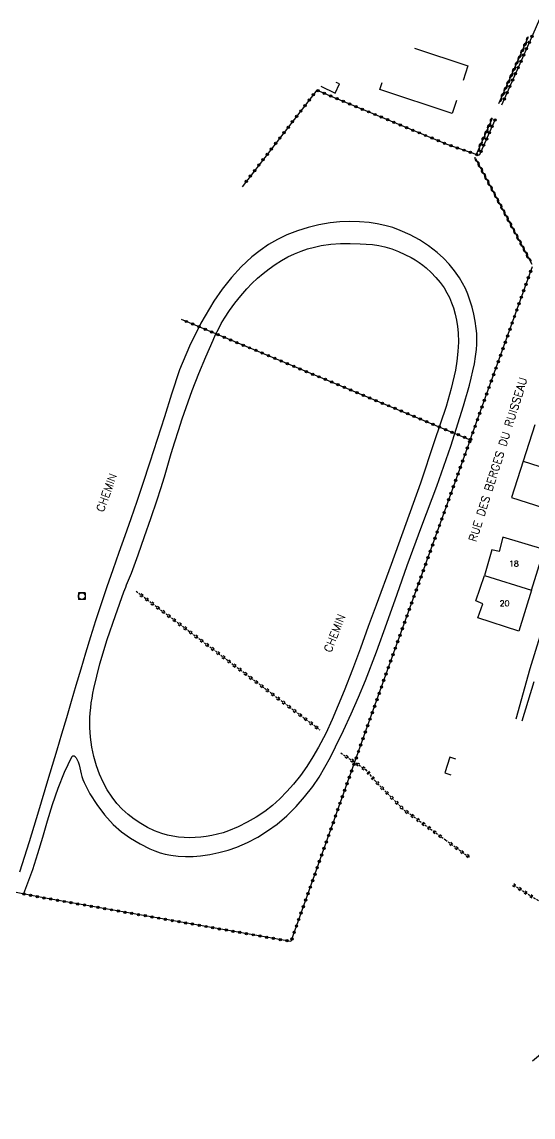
# Model space of a CAD drawing. Header units: millimetres. Extents: x 149998 to 151001, y 150999 to 152001.
# Drawn here: x 150409.9 to 150521.8, y 151425.8 to 151665.3 of the extents above; entities that cross this region are included whole.
import ezdxf
from ezdxf.enums import TextEntityAlignment as Align

# ---------------------------------------------------------------- set-up
doc = ezdxf.new("R2010")
doc.units = ezdxf.units.MM
doc.linetypes.add('DASHED', pattern=[0.75, 0.5, -0.25])
doc.layers.get('0').update_dxf_attribs({"linetype": 'CONTINUOUS'})
for name, color, linetype in [('W0014', 7, 'CONTINUOUS'), ('W0071', 7, 'CONTINUOUS'), ('W0101', 7, 'CONTINUOUS'), ('W0104', 1, 'CONTINUOUS'), ('W0220', 5, 'DASHED'), ('W0310', 3, 'CONTINUOUS'), ('W0323', 7, 'CONTINUOUS'), ('W0330', 7, 'CONTINUOUS'), ('W0420', 7, 'CONTINUOUS'), ('W0989', 7, 'CONTINUOUS'), ('W0991', 7, 'CONTINUOUS'), ('W1102', 7, 'CONTINUOUS')]:
    doc.layers.add(name, color=color, linetype=linetype)
doc.styles.get("Standard").update_dxf_attribs({"font": 'romans.shx', "width": 0.85})

# ---------------------------------------------------------------- blocks, each defined once
blk = doc.blocks.new('T420')
for p, q in [((0.75, 0.75), (-0.75, 0.75)), ((-0.75, 0.75), (-0.75, -0.75)), ((0.75, 0.75), (0.75, -0.75)), ((0.75, -0.75), (-0.75, -0.75))]:
    blk.add_line(p, q)
blk.add_ellipse((0, 0), major_axis=(-0.53, 0.53), ratio=1, start_param=3.926991, end_param=10.210176)
blk = doc.blocks.new('t310o')
at = {"color": 0, "linetype": 'Continuous'}
for centre, start, end in [((-0.5, 0.38), 216.8699, 323.1304), ((0.5, -0.37), 36.8699, 143.1303)]:
    blk.add_arc(centre, 0.625, start, end, dxfattribs=at)
blk = doc.blocks.new('t323o')
at = {"color": 0, "linetype": 'Continuous'}
for radius in [0.25, 0.15]:
    blk.add_circle((0, 0), radius, dxfattribs=at)
blk = doc.blocks.new('t220o')
at = {"color": 0, "linetype": 'Continuous'}
for p, q in [((-0.25, 0.25), (0.25, 0.25)), ((-0.25, -0.25), (0.25, -0.25))]:
    blk.add_line(p, q, dxfattribs=at)

msp = doc.modelspace()

# ---------------------------------------------------------------- linework, layer by layer
at = {"layer": 'W0014'}
for points in [[(150524.5, 151534.92), (150521.07, 151523.86), (150518.02, 151512.79)], [(150521.95, 151521.01), (150520.62, 151516.71), (150519.31, 151512.41)]]:
    msp.add_lwpolyline(points, dxfattribs=at)
at = {"layer": 'W0071'}
for points in [[(150410.21, 151474.6), (150410.26, 151474.72), (150410.95, 151476.42), (150412.23, 151479.92), (150413.38, 151483.47), (150414.45, 151487.04), (150415.5, 151490.61), (150416.6, 151494.18), (150417.82, 151497.73), (150419.21, 151501.21), (150420.83, 151504.6), (150420.84, 151504.63), (150420.86, 151504.67), (150420.89, 151504.7), (150420.92, 151504.72), (150420.97, 151504.76), (150421.03, 151504.8), (150421.1, 151504.82), (150421.17, 151504.83), (150421.22, 151504.83), (150421.27, 151504.81), (150421.31, 151504.78), (150421.36, 151504.76), (150421.41, 151504.72), (150421.46, 151504.68), (150421.51, 151504.63), (150421.56, 151504.59), (150421.66, 151504.47), (150421.75, 151504.35), (150421.84, 151504.22), (150421.91, 151504.09), (150422.17, 151503.47), (150422.38, 151502.84), (150422.55, 151502.19), (150422.69, 151501.54), (150422.84, 151500.89), (150423, 151500.25), (150423.21, 151499.61), (150423.47, 151499), (150424.77, 151496.52), (150426.24, 151494.14), (150427.92, 151491.89), (150429.82, 151489.81), (150431.66, 151488.21), (150433.65, 151486.81), (150435.74, 151485.58), (150437.9, 151484.48), (150439, 151484.01), (150440.12, 151483.61), (150441.27, 151483.28), (150442.45, 151483.05), (150444.08, 151482.85), (150445.72, 151482.77), (150447.36, 151482.81), (150448.99, 151482.94), (150451.02, 151483.22), (150453.02, 151483.63), (150455, 151484.18), (150456.93, 151484.86), (150459.25, 151485.88), (150461.5, 151487.05), (150463.66, 151488.38), (150465.72, 151489.87), (150467.88, 151491.71), (150469.9, 151493.71), (150471.77, 151495.84), (150473.53, 151498.06), (150474.95, 151500.14), (150476.22, 151502.31), (150477.4, 151504.53), (150478.54, 151506.76), (150480.3, 151510.34), (150481.96, 151513.97), (150483.54, 151517.63), (150485.06, 151521.31), (150487.5, 151527.54), (150489.79, 151533.82), (150492.02, 151540.13), (150494.25, 151546.42), (150497.45, 151555.1), (150500.69, 151563.76), (150503.8, 151572.48), (150506.58, 151581.31), (150507.02, 151582.83), (150507.45, 151584.36), (150507.87, 151585.88), (150508.26, 151587.42), (150508.61, 151588.97), (150508.93, 151590.52), (150509.19, 151592.09), (150509.39, 151593.67), (150509.48, 151594.82), (150509.5, 151595.98), (150509.45, 151597.13), (150509.34, 151598.28), (150509.12, 151599.85), (150508.81, 151601.41), (150508.42, 151602.94), (150507.95, 151604.46), (150507.48, 151605.72), (150506.95, 151606.96), (150506.35, 151608.16), (150505.65, 151609.32), (150504.59, 151610.84), (150503.42, 151612.29), (150502.15, 151613.65), (150500.77, 151614.9), (150498.89, 151616.33), (150496.91, 151617.61), (150494.84, 151618.73), (150492.7, 151619.7), (150491.05, 151620.3), (150489.36, 151620.79), (150487.64, 151621.15), (150485.91, 151621.42), (150483.77, 151621.6), (150481.62, 151621.65), (150479.47, 151621.56), (150477.33, 151621.33), (150474.91, 151620.92), (150472.52, 151620.35), (150470.17, 151619.63), (150467.88, 151618.72), (150465.84, 151617.73), (150463.88, 151616.6), (150462.01, 151615.33), (150460.24, 151613.92), (150457.9, 151611.73), (150455.73, 151609.37), (150453.74, 151606.86), (150451.92, 151604.23), (150449.07, 151599.4), (150446.55, 151594.38), (150444.4, 151589.2), (150442.61, 151583.88)], [(150442.61, 151583.88), (150441.07, 151578.93), (150439.5, 151573.98), (150437.91, 151569.04), (150436.28, 151564.11), (150435.02, 151560.38), (150433.73, 151556.66), (150432.43, 151552.94), (150431.11, 151549.23), (150429.8, 151545.51), (150428.5, 151541.79), (150427.24, 151538.06), (150426.01, 151534.32), (150424.89, 151530.8), (150423.8, 151527.27), (150422.74, 151523.73), (150421.7, 151520.19), (150420.66, 151516.65), (150419.62, 151513.11), (150418.57, 151509.57), (150417.51, 151506.03), (150415.51, 151499.36), (150413.52, 151492.68), (150411.47, 151486.02), (150409.31, 151479.39)]]:
    msp.add_lwpolyline(points, dxfattribs=at)
msp.add_lwpolyline([(150445.8, 151581), (150447.16, 151584.72), (150448.59, 151588.42), (150450.11, 151592.08), (150451.72, 151595.71), (150452.29, 151596.92), (150452.89, 151598.13), (150453.53, 151599.31), (150454.23, 151600.47), (150455.34, 151602.16), (150456.52, 151603.81), (150457.78, 151605.41), (150459.11, 151606.94), (150460.24, 151608.11), (150461.43, 151609.22), (150462.67, 151610.28), (150463.97, 151611.27), (150465.3, 151612.21), (150466.67, 151613.08), (150468.1, 151613.88), (150469.57, 151614.59), (150470.98, 151615.16), (150472.43, 151615.65), (150473.91, 151616.05), (150475.4, 151616.36), (150477.52, 151616.65), (150479.64, 151616.8), (150481.77, 151616.84), (150483.9, 151616.79), (150485.26, 151616.72), (150486.63, 151616.6), (150487.99, 151616.4), (150489.33, 151616.11), (150490.83, 151615.65), (150492.29, 151615.1), (150493.72, 151614.46), (150495.11, 151613.75), (150495.97, 151613.25), (150496.81, 151612.71), (150497.62, 151612.12), (150498.39, 151611.48), (150499.46, 151610.48), (150500.47, 151609.42), (150501.42, 151608.3), (150502.28, 151607.11), (150502.91, 151606.07), (150503.46, 151604.99), (150503.94, 151603.88), (150504.35, 151602.74), (150504.74, 151601.41), (150505.05, 151600.06), (150505.26, 151598.69), (150505.39, 151597.3), (150505.43, 151595.24), (150505.32, 151593.18), (150505.1, 151591.13), (150504.77, 151589.1), (150503.87, 151585.11), (150502.72, 151581.18), (150501.43, 151577.3), (150500.15, 151573.44), (150497.12, 151564.46), (150493.94, 151555.55), (150490.68, 151546.66), (150487.41, 151537.77), (150485.7, 151533.07), (150484, 151528.36), (150482.24, 151523.67), (150480.39, 151519.01), (150479.11, 151515.89), (150477.8, 151512.77), (150476.39, 151509.69), (150474.83, 151506.68), (150473.59, 151504.57), (150472.26, 151502.5), (150470.83, 151500.51), (150469.3, 151498.59), (150467.86, 151496.97), (150466.34, 151495.41), (150464.73, 151493.95), (150463.02, 151492.61), (150461.15, 151491.37), (150459.2, 151490.27), (150457.19, 151489.29), (150455.12, 151488.43), (150453.93, 151488), (150452.71, 151487.65), (150451.47, 151487.37), (150450.22, 151487.15), (150449.03, 151487), (150447.83, 151486.91), (150446.63, 151486.88), (150445.43, 151486.93), (150444.19, 151487.04), (150442.94, 151487.21), (150441.71, 151487.47), (150440.51, 151487.82), (150438.91, 151488.42), (150437.37, 151489.14), (150435.88, 151489.97), (150434.46, 151490.92), (150433.11, 151491.98), (150431.85, 151493.15), (150430.68, 151494.41), (150429.62, 151495.77), (150428.57, 151497.37), (150427.66, 151499.05), (150426.88, 151500.8), (150426.22, 151502.6), (150425.63, 151504.65), (150425.2, 151506.73), (150424.91, 151508.85), (150424.76, 151510.97), (150424.75, 151512.06), (150424.77, 151513.14), (150424.84, 151514.22), (150424.94, 151515.3), (150425.07, 151516.37), (150425.23, 151517.44), (150425.42, 151518.5), (150425.62, 151519.56), (150426.92, 151524.95), (150428.55, 151530.25), (150430.35, 151535.47), (150432.2, 151540.68), (150432.39, 151541.19), (150432.59, 151541.7), (150432.79, 151542.21), (150433, 151542.72), (150433.22, 151543.23), (150433.43, 151543.73), (150433.63, 151544.24), (150433.83, 151544.76), (150435.3, 151548.73), (150436.72, 151552.73), (150438.1, 151556.73), (150439.46, 151560.75), (150440.27, 151563.28), (150441.06, 151565.81), (150441.82, 151568.35), (150442.57, 151570.89), (150443.33, 151573.43), (150444.12, 151575.97), (150444.93, 151578.49)], close=True, dxfattribs=at)
at = {"layer": 'W0101'}
for points in [[(150495.83, 151659.55), (150507.51, 151655.66), (150506.45, 151652.48)], [(150504.03, 151645.23), (150488.25, 151650.49), (150488.77, 151652.05)], [(150504.98, 151648.09), (150504.03, 151645.23)], [(150522.17, 151577.15), (150519.63, 151569.22)], [(150519.63, 151569.22), (150517.09, 151561.3), (150527.35, 151558.01), (150529.89, 151565.93)], [(150521.44, 151541), (150524.24, 151549.92), (150515.17, 151552.64), (150514.34, 151549.51), (150512.75, 151549.83), (150511.14, 151544.21)], [(150521.44, 151541), (150518.67, 151532.07), (150509.66, 151534.99), (150510.76, 151538.04), (150509.27, 151538.67), (150511.14, 151544.21)]]:
    msp.add_lwpolyline(points, dxfattribs=at)
at = {"layer": 'W0104'}
for points in [[(150475.28, 151651.25), (150478.46, 151649.73), (150479.42, 151651.71), (150478.67, 151652.07)], [(150504.86, 151504.08), (150503.59, 151504.49), (150502.48, 151501.05), (150503.77, 151500.63)]]:
    msp.add_lwpolyline(points, dxfattribs=at)
at = {"layer": 'W0220'}
for points in [[(150434.85, 151540.82), (150475.07, 151510.52)], [(150479.67, 151505.43), (150482.37, 151503.66), (150485.08, 151501.84), (150487.2, 151499.3), (150493.54, 151492.92), (150495.03, 151491.95), (150502.59, 151486.43)], [(150502.59, 151486.43), (150506.77, 151483.38), (150507.91, 151482.66)], [(150517.53, 151476.57), (150521.26, 151474.2), (150541.6, 151461.99)]]:
    msp.add_lwpolyline(points, dxfattribs=at)
at = {"layer": 'W0310'}
for points in [[(150520.65, 151661.79), (150514.24, 151647.36)], [(150512.81, 151644.14), (150509.4, 151636.46)], [(150509.2, 151635.4), (150521.52, 151612.29)]]:
    msp.add_lwpolyline(points, dxfattribs=at)
at = {"layer": 'W0323'}
for points in [[(150525.36, 151671), (150521.72, 151662.54), (150514.87, 151647.08)], [(150513.43, 151643.83), (150509.99, 151636.09), (150502.97, 151638.49), (150477.42, 151649.07), (150474.47, 151650.36), (150458.06, 151629.23)], [(150444.71, 151600.26), (150508.04, 151573.9), (150521.64, 151611.83)], [(150508.04, 151573.9), (150487.9, 151517.97), (150468.78, 151464.2), (150415.42, 151473.61), (150407.46, 151475.13)]]:
    msp.add_lwpolyline(points, dxfattribs=at)
at = {"layer": 'W0330'}
msp.add_lwpolyline([(150708.9, 151362.94), (150686.48, 151386.04), (150672.38, 151398.93), (150664.07, 151401.63), (150657.81, 151403.04), (150640.64, 151411.22), (150586.41, 151434.36), (150540.75, 151453.95), (150521.63, 151438.04)], dxfattribs=at)
at = {"layer": 'W1102'}
for points in [[(150519.63, 151569.22), (150529.89, 151565.93)], [(150511.14, 151544.21), (150521.44, 151541)]]:
    msp.add_lwpolyline(points, dxfattribs=at)

# ---------------------------------------------------------------- block references
at = {"layer": 'W0220'}
for p, rotation in [((150436.04, 151539.92), 323.0058616103125), ((150437.24, 151539.01), 323.0058616103125), ((150438.44, 151538.11), 323.0058616103125), ((150439.64, 151537.21), 323.0058616103125), ((150440.84, 151536.31), 323.0058616103125), ((150442.03, 151535.4), 323.0058616103125), ((150443.23, 151534.5), 323.0058616103125), ((150444.43, 151533.6), 323.0058616103125), ((150445.63, 151532.7), 323.0058616103125), ((150446.83, 151531.79), 323.0058616103125), ((150448.02, 151530.89), 323.0058616103125), ((150449.22, 151529.99), 323.0058616103125), ((150450.42, 151529.09), 323.0058616103125), ((150451.62, 151528.18), 323.0058616103125), ((150452.82, 151527.28), 323.0058616103125), ((150454.01, 151526.38), 323.0058616103125), ((150455.21, 151525.47), 323.0058616103125), ((150456.41, 151524.57), 323.0058616103125), ((150457.61, 151523.67), 323.0058616103125), ((150458.81, 151522.77), 323.0058616103125), ((150460, 151521.86), 323.0058616103125), ((150461.2, 151520.96), 323.0058616103125), ((150462.4, 151520.06), 323.0058616103125), ((150463.6, 151519.16), 323.0058616103125), ((150464.8, 151518.25), 323.0058616103125), ((150465.99, 151517.35), 323.0058616103125), ((150467.19, 151516.45), 323.0058616103125), ((150468.39, 151515.55), 323.0058616103125), ((150469.59, 151514.64), 323.0058616103125), ((150470.79, 151513.74), 323.0058616103125), ((150471.98, 151512.84), 323.0058616103125), ((150473.18, 151511.94), 323.0058616103125), ((150474.38, 151511.03), 323.0058616103125), ((150480.92, 151504.61), 326.8311911698229), ((150482.18, 151503.79), 326.8311911698229), ((150483.42, 151502.95), 326.013015367031), ((150484.67, 151502.12), 326.013015367031), ((150485.72, 151501.07), 309.841025025967), ((150486.68, 151499.92), 309.841025025967), ((150487.69, 151498.8), 314.8738575850094), ((150488.75, 151497.74), 314.8738575850094), ((150489.8, 151496.68), 314.8738575850094), ((150490.86, 151495.62), 314.8738575850094), ((150491.92, 151494.55), 314.8738575850094), ((150492.98, 151493.49), 314.8738575850094), ((150494.13, 151492.54), 326.6939826093456), ((150495.37, 151491.7), 323.8816060103448), ((150496.58, 151490.81), 323.8816060103448), ((150497.79, 151489.93), 323.8816060103448), ((150499.01, 151489.05), 323.8816060103448), ((150500.22, 151488.16), 323.8816060103448), ((150501.43, 151487.28), 323.8816060103448), ((150503.8, 151485.54), 323.8816060104454), ((150505.02, 151484.66), 323.8816060104454), ((150506.23, 151483.78), 323.8816060104454), ((150507.47, 151482.94), 327.6504872493142), ((150517.61, 151476.52), 327.6504872493142), ((150518.87, 151475.71), 327.6504872493142), ((150520.14, 151474.91), 327.6504872493142), ((150521.41, 151474.11), 329.018017248515)]:
    msp.add_blockref('t220o', p, dxfattribs=dict(at, rotation=rotation))
at = {"layer": 'W0310'}
for p, rotation in [((150520.34, 151661.07), 246.0335232318106), ((150519.12, 151658.33), 246.0335232318106), ((150519.73, 151659.7), 246.0335232318106), ((150517.9, 151655.59), 246.0335232318106), ((150518.51, 151656.96), 246.0335232318106), ((150517.29, 151654.22), 246.0335232318106), ((150516.07, 151651.48), 246.0335232318106), ((150516.68, 151652.85), 246.0335232318106), ((150514.85, 151648.73), 246.0335232318106), ((150515.46, 151650.11), 246.0335232318106), ((150512.44, 151643.31), 246.0335232316796), ((150511.83, 151641.94), 246.0335232316796), ((150510.61, 151639.2), 246.0335232316796), ((150511.22, 151640.57), 246.0335232316796), ((150510.01, 151637.83), 246.0335232316796), ((150509.52, 151634.79), 298.0660524756396), ((150510.23, 151633.47), 298.0660524756396), ((150510.93, 151632.15), 298.0660524756396), ((150511.64, 151630.82), 298.0660524756396), ((150512.34, 151629.5), 298.0660524756396), ((150513.05, 151628.17), 298.0660524756396), ((150513.75, 151626.85), 298.0660524756396), ((150514.46, 151625.53), 298.0660524756396), ((150515.17, 151624.2), 298.0660524756396), ((150515.87, 151622.88), 298.0660524756396), ((150516.58, 151621.56), 298.0660524756396), ((150517.28, 151620.23), 298.0660524756396), ((150517.99, 151618.91), 298.0660524756396), ((150518.69, 151617.59), 298.0660524756396), ((150519.4, 151616.26), 298.0660524756396), ((150520.11, 151614.94), 298.0660524756396), ((150520.81, 151613.61), 298.0660524756396)]:
    msp.add_blockref('t310o', p, dxfattribs=dict(at, rotation=rotation))
at = {"layer": 'W0323'}
for p, rotation in [((150520.95, 151660.79), 246.0847620321679), ((150521.56, 151662.16), 246.0847620321679), ((150520.34, 151659.42), 246.0847620321679), ((150519.13, 151656.68), 246.0847620321679), ((150519.73, 151658.05), 246.0847620321679), ((150517.91, 151653.94), 246.0847620321679), ((150518.52, 151655.31), 246.0847620321679), ((150516.69, 151651.19), 246.0847620321679), ((150517.3, 151652.57), 246.0847620321679), ((150473.7, 151649.37), 232.1697220223388), ((150474.7, 151650.26), 156.4042423642363), ((150476.07, 151649.66), 156.4042423642363), ((150477.45, 151649.06), 157.5057132444166), ((150516.09, 151649.82), 246.0847620321679), ((150471.86, 151647), 232.1697220223388), ((150472.78, 151648.18), 232.1697220223388), ((150478.83, 151648.49), 157.5057132444166), ((150480.22, 151647.91), 157.5057132444166), ((150481.6, 151647.34), 157.5057132444166), ((150482.99, 151646.76), 157.5057132444166), ((150515.48, 151648.45), 246.0847620321679), ((150470.02, 151644.63), 232.1697220223388), ((150470.94, 151645.82), 232.1697220223388), ((150484.37, 151646.19), 157.5057132444166), ((150485.76, 151645.62), 157.5057132444166), ((150487.15, 151645.04), 157.5057132444166), ((150488.53, 151644.47), 157.5057132444166), ((150468.18, 151642.26), 232.1697220223388), ((150469.1, 151643.45), 232.1697220223388), ((150489.92, 151643.89), 157.5057132444166), ((150491.3, 151643.32), 157.5057132444166), ((150492.69, 151642.75), 157.5057132444166), ((150494.08, 151642.17), 157.5057132444166), ((150495.46, 151641.6), 157.5057132444166), ((150512.81, 151642.44), 246.0847620320755), ((150513.42, 151643.81), 246.0847620320755), ((150466.34, 151639.89), 232.1697220223388), ((150467.26, 151641.08), 232.1697220223388), ((150496.85, 151641.03), 157.5057132444166), ((150498.23, 151640.45), 157.5057132444166), ((150499.62, 151639.88), 157.5057132444166), ((150501.01, 151639.3), 157.5057132444166), ((150511.6, 151639.7), 246.0847620320755), ((150512.2, 151641.07), 246.0847620320755), ((150464.5, 151637.52), 232.1697220223388), ((150465.42, 151638.71), 232.1697220223388), ((150502.39, 151638.73), 157.5057132444166), ((150503.8, 151638.21), 161.1402479147453), ((150505.22, 151637.72), 161.1402479147453), ((150506.64, 151637.24), 161.1402479147453), ((150510.38, 151636.96), 246.0847620320755), ((150510.99, 151638.33), 246.0847620320755), ((150462.66, 151635.15), 232.1697220223388), ((150463.58, 151636.34), 232.1697220223388), ((150508.05, 151636.75), 161.1402479147453), ((150509.47, 151636.27), 161.1402479147453), ((150460.82, 151632.78), 232.1697220223388), ((150461.74, 151633.97), 232.1697220223388), ((150458.98, 151630.41), 232.1697220223388), ((150459.9, 151631.6), 232.1697220223388), ((150521.26, 151610.75), 70.26201567151014), ((150520.75, 151609.34), 70.26201567151014), ((150519.74, 151606.51), 70.26201567151014), ((150520.24, 151607.93), 70.26201567151014), ((150518.72, 151603.69), 70.26201567151014), ((150519.23, 151605.1), 70.26201567151014), ((150517.71, 151600.87), 70.26201567151014), ((150518.22, 151602.28), 70.26201567151014), ((150445.86, 151599.78), 337.4009540378919), ((150447.24, 151599.2), 337.4009540378919), ((150448.63, 151598.63), 337.4009540378919), ((150517.2, 151599.45), 70.26201567151014), ((150450.01, 151598.05), 337.4009540378919), ((150451.4, 151597.48), 337.4009540378919), ((150452.78, 151596.9), 337.4009540378919), ((150454.17, 151596.32), 337.4009540378919), ((150516.19, 151596.63), 70.26201567151014), ((150516.7, 151598.04), 70.26201567151014), ((150455.55, 151595.75), 337.4009540378919), ((150456.93, 151595.17), 337.4009540378919), ((150458.32, 151594.59), 337.4009540378919), ((150459.7, 151594.02), 337.4009540378919), ((150515.18, 151593.81), 70.26201567151014), ((150515.68, 151595.22), 70.26201567151014), ((150461.09, 151593.44), 337.4009540378919), ((150462.47, 151592.86), 337.4009540378919), ((150463.86, 151592.29), 337.4009540378919), ((150465.24, 151591.71), 337.4009540378919), ((150514.67, 151592.4), 70.26201567151014), ((150466.63, 151591.13), 337.4009540378919), ((150468.01, 151590.56), 337.4009540378919), ((150469.4, 151589.98), 337.4009540378919), ((150470.78, 151589.41), 337.4009540378919), ((150513.66, 151589.57), 70.26201567151014), ((150514.16, 151590.98), 70.26201567151014), ((150472.17, 151588.83), 337.4009540378919), ((150473.55, 151588.25), 337.4009540378919), ((150474.94, 151587.68), 337.4009540378919), ((150476.32, 151587.1), 337.4009540378919), ((150477.71, 151586.52), 337.4009540378919), ((150512.64, 151586.75), 70.26201567151014), ((150513.15, 151588.16), 70.26201567151014), ((150479.09, 151585.95), 337.4009540378919), ((150480.48, 151585.37), 337.4009540378919), ((150481.86, 151584.79), 337.4009540378919), ((150483.25, 151584.22), 337.4009540378919), ((150512.14, 151585.34), 70.26201567151014), ((150484.63, 151583.64), 337.4009540378919), ((150486.02, 151583.07), 337.4009540378919), ((150487.4, 151582.49), 337.4009540378919), ((150488.79, 151581.91), 337.4009540378919), ((150511.13, 151582.51), 70.26201567151014), ((150511.63, 151583.92), 70.26201567151014), ((150490.17, 151581.34), 337.4009540378919), ((150491.56, 151580.76), 337.4009540378919), ((150492.94, 151580.18), 337.4009540378919), ((150494.33, 151579.61), 337.4009540378919), ((150510.11, 151579.69), 70.26201567151014), ((150510.62, 151581.1), 70.26201567151014), ((150495.71, 151579.03), 337.4009540378919), ((150497.09, 151578.45), 337.4009540378919), ((150498.48, 151577.88), 337.4009540378919), ((150499.86, 151577.3), 337.4009540378919), ((150509.61, 151578.28), 70.26201567151014), ((150501.25, 151576.72), 337.4009540378919), ((150502.63, 151576.15), 337.4009540378919), ((150504.02, 151575.57), 337.4009540378919), ((150505.4, 151575), 337.4009540378919), ((150508.59, 151575.45), 70.26201567151014), ((150509.1, 151576.86), 70.26201567151014), ((150506.79, 151574.42), 337.4009540378919), ((150507.9, 151573.52), 250.2049686638323), ((150508.09, 151574.04), 70.26201567151014), ((150506.88, 151570.69), 250.2049686638323), ((150507.39, 151572.1), 250.2049686638323), ((150505.86, 151567.87), 250.2049686638323), ((150506.37, 151569.28), 250.2049686638323), ((150504.85, 151565.05), 250.2049686638323), ((150505.36, 151566.46), 250.2049686638323), ((150504.34, 151563.64), 250.2049686638323), ((150503.32, 151560.81), 250.2049686638323), ((150503.83, 151562.22), 250.2049686638323), ((150502.31, 151557.99), 250.2049686638323), ((150502.82, 151559.4), 250.2049686638323), ((150501.8, 151556.58), 250.2049686638323), ((150500.78, 151553.76), 250.2049686638323), ((150501.29, 151555.17), 250.2049686638323), ((150499.77, 151550.93), 250.2049686638323), ((150500.28, 151552.35), 250.2049686638323), ((150499.26, 151549.52), 250.2049686638323), ((150498.25, 151546.7), 250.2049686638323), ((150498.75, 151548.11), 250.2049686638323), ((150497.23, 151543.88), 250.2049686638323), ((150497.74, 151545.29), 250.2049686638323), ((150496.21, 151541.05), 250.2049686638323), ((150496.72, 151542.47), 250.2049686638323), ((150495.71, 151539.64), 250.2049686638323), ((150494.69, 151536.82), 250.2049686638323), ((150495.2, 151538.23), 250.2049686638323), ((150493.67, 151534), 250.2049686638323), ((150494.18, 151535.41), 250.2049686638323), ((150493.17, 151532.59), 250.2049686638323), ((150492.15, 151529.76), 250.2049686638323), ((150492.66, 151531.17), 250.2049686638323), ((150491.13, 151526.94), 250.2049686638323), ((150491.64, 151528.35), 250.2049686638323), ((150490.63, 151525.53), 250.2049686638323), ((150489.61, 151522.71), 250.2049686638323), ((150490.12, 151524.12), 250.2049686638323), ((150488.59, 151519.88), 250.2049686638323), ((150489.1, 151521.3), 250.2049686638323), ((150487.58, 151517.06), 250.4190534228001), ((150488.09, 151518.47), 250.2049686638323), ((150487.08, 151515.65), 250.4190534228001), ((150486.07, 151512.82), 250.4190534228001), ((150486.58, 151514.23), 250.4190534228001), ((150485.07, 151509.99), 250.4190534228001), ((150485.57, 151511.41), 250.4190534228001), ((150484.56, 151508.58), 250.4190534228001), ((150483.56, 151505.75), 250.4190534228001), ((150484.06, 151507.17), 250.4190534228001), ((150482.55, 151502.93), 250.4190534228001), ((150483.06, 151504.34), 250.4190534228001), ((150482.05, 151501.51), 250.4190534228001), ((150481.05, 151498.69), 250.4190534228001), ((150481.55, 151500.1), 250.4190534228001), ((150480.04, 151495.86), 250.4190534228001), ((150480.54, 151497.27), 250.4190534228001), ((150479.54, 151494.45), 250.4190534228001), ((150478.53, 151491.62), 250.4190534228001), ((150479.03, 151493.03), 250.4190534228001), ((150477.53, 151488.79), 250.4190534228001), ((150478.03, 151490.21), 250.4190534228001), ((150476.52, 151485.97), 250.4190534228001), ((150477.02, 151487.38), 250.4190534228001), ((150476.02, 151484.56), 250.4190534228001), ((150475.01, 151481.73), 250.4190534228001), ((150475.52, 151483.14), 250.4190534228001), ((150474.01, 151478.9), 250.4190534228001), ((150474.51, 151480.32), 250.4190534228001), ((150473.5, 151477.49), 250.4190534228001), ((150410.3, 151474.59), 169.2354351818537), ((150411.77, 151474.31), 169.2354351818537), ((150413.24, 151474.03), 169.2354351818537), ((150472.5, 151474.66), 250.4190534228001), ((150473, 151476.08), 250.4190534228001), ((150414.72, 151473.74), 169.2354351818537), ((150416.19, 151473.48), 170.0005341878666), ((150417.67, 151473.21), 170.0005341878666), ((150419.15, 151472.95), 170.0005341878666), ((150420.62, 151472.69), 170.0005341878666), ((150422.1, 151472.43), 170.0005341878666), ((150423.58, 151472.17), 170.0005341878666), ((150425.05, 151471.91), 170.0005341878666), ((150426.53, 151471.65), 170.0005341878666), ((150471.49, 151471.84), 250.4190534228001), ((150472, 151473.25), 250.4190534228001), ((150428.01, 151471.39), 170.0005341878666), ((150429.49, 151471.13), 170.0005341878666), ((150430.96, 151470.87), 170.0005341878666), ((150432.44, 151470.61), 170.0005341878666), ((150433.92, 151470.35), 170.0005341878666), ((150435.4, 151470.09), 170.0005341878666), ((150436.87, 151469.83), 170.0005341878666), ((150438.35, 151469.57), 170.0005341878666), ((150439.83, 151469.31), 170.0005341878666), ((150470.99, 151470.42), 250.4190534228001), ((150441.3, 151469.05), 170.0005341878666), ((150442.78, 151468.79), 170.0005341878666), ((150444.26, 151468.53), 170.0005341878666), ((150445.74, 151468.27), 170.0005341878666), ((150447.21, 151468.01), 170.0005341878666), ((150448.69, 151467.74), 170.0005341878666), ((150450.17, 151467.48), 170.0005341878666), ((150451.64, 151467.22), 170.0005341878666), ((150453.12, 151466.96), 170.0005341878666), ((150469.99, 151467.6), 250.4190534228001), ((150470.49, 151469.01), 250.4190534228001), ((150454.6, 151466.7), 170.0005341878666), ((150456.08, 151466.44), 170.0005341878666), ((150457.55, 151466.18), 170.0005341878666), ((150459.03, 151465.92), 170.0005341878666), ((150460.51, 151465.66), 170.0005341878666), ((150461.99, 151465.4), 170.0005341878666), ((150463.46, 151465.14), 170.0005341878666), ((150464.94, 151464.88), 170.0005341878666), ((150466.42, 151464.62), 170.0005341878666), ((150468.98, 151464.77), 250.4190534228001), ((150469.48, 151466.18), 250.4190534228001), ((150467.89, 151464.36), 170.0005341878666)]:
    msp.add_blockref('t323o', p, dxfattribs=dict(at, rotation=rotation))
at = {"layer": 'W0420'}
msp.add_blockref('T420', (150422.98, 151539.73), dxfattribs=at)

# ---------------------------------------------------------------- texts
at = {"layer": 'W0989'}
msp.add_text('RUE DES BERGES DU RUISSEAU   ', height=1.75, rotation=72.5877, dxfattribs=at).set_placement((150509.3, 151551.45))
for rotation, p in [(70.0617, (150428.39, 151562.36)), (68.5851, (150478.32, 151531.63))]:
    msp.add_text('CHEMIN', height=1.75, rotation=rotation, dxfattribs=at).set_placement(p, align=Align.MIDDLE)
at = {"layer": 'W0991'}
for s, p in [('18', (150517.58, 151546.82)), ('20', (150515.54, 151538.14))]:
    msp.add_text(s, height=1.25, dxfattribs=at).set_placement(p, align=Align.MIDDLE_CENTER)

doc.saveas('drawing.dxf')
